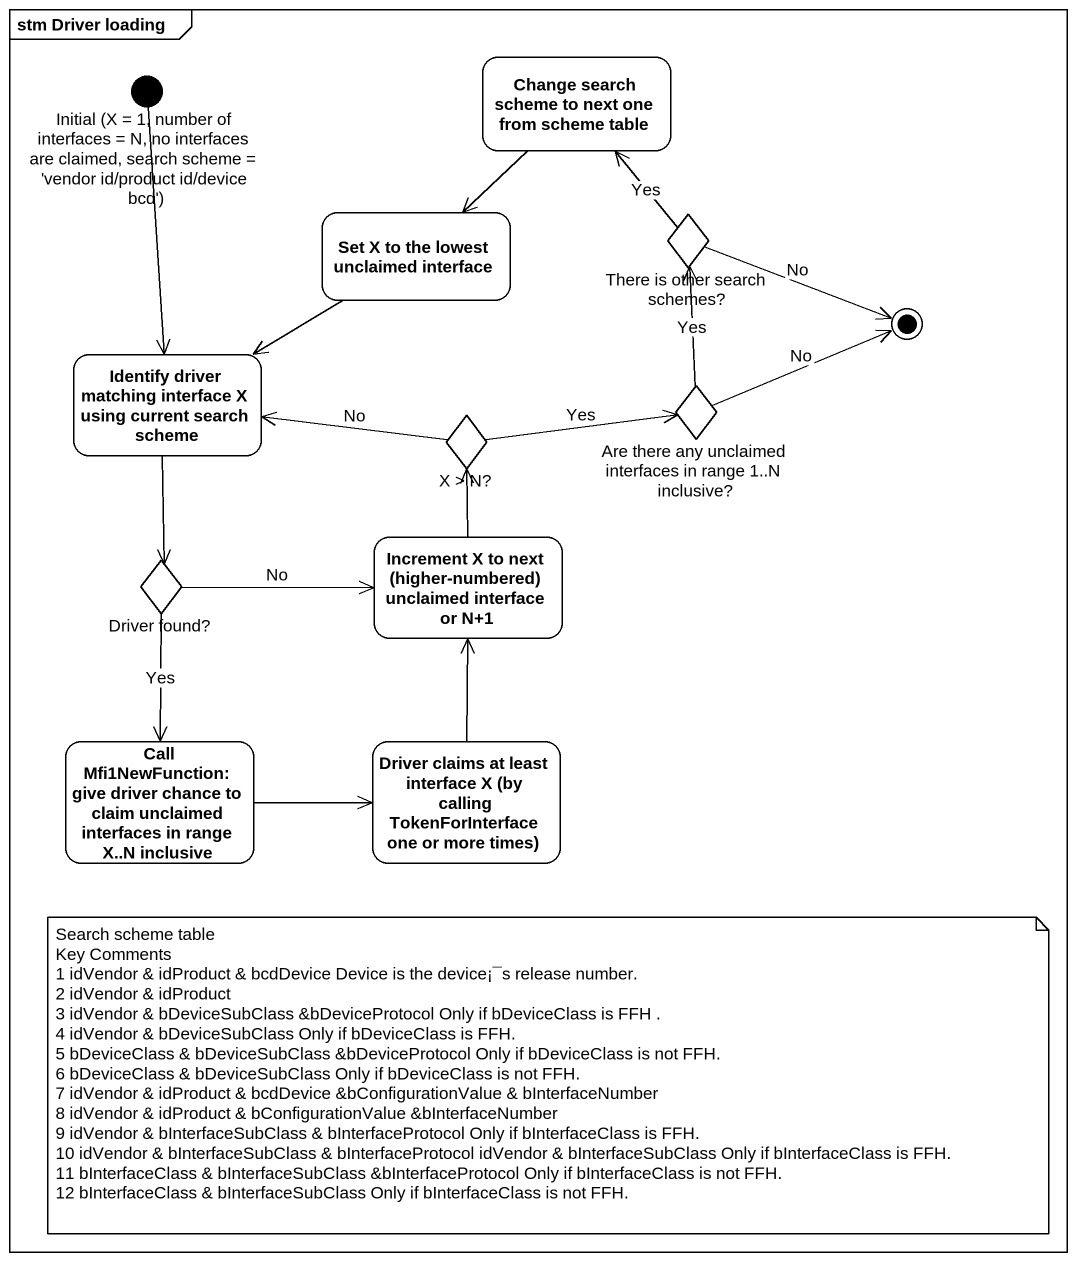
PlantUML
@startuml
mainframe stm Driver loading
hide empty description
state "Change search scheme to next one from scheme table" as Change_search_scheme_to
state "Initial (X = 1, number of interfaces = N, no interfaces are claimed, search scheme = 'vendor id/product id/device bcd')" as Initial_X_1_number_of <<start>>
state "Set X to the lowest unclaimed interface" as Set_X_to_the_lowest
state "There is other search schemes?" as There_is_other_search <<choice>>
state "Identify driver matching interface X using current search scheme" as Identify_driver_matching
state "X > N?" as X_N <<choice>>
state "Are there any unclaimed interfaces in range 1..N inclusive?" as Are_there_any_unclaimed <<choice>>
state "Increment X to next (higher-numbered) unclaimed interface or N+1" as Increment_X_to_next_higher
state "Driver found?" as Driver_found <<choice>>
state "Call Mfi1NewFunction: give driver chance to claim unclaimed interfaces in range X..N inclusive" as Call_Mfi1NewFunction_give
state "Driver claims at least interface X (by calling TokenForInterface one or more times)" as Driver_claims_at_least
Change_search_scheme_to --> Set_X_to_the_lowest
Initial_X_1_number_of --> Identify_driver_matching
Set_X_to_the_lowest -left-> Identify_driver_matching
There_is_other_search -up-> Change_search_scheme_to : Yes
Identify_driver_matching --> Driver_found
X_N -left-> Identify_driver_matching : No
X_N -right-> Are_there_any_unclaimed : Yes
Are_there_any_unclaimed -up-> There_is_other_search : Yes
Increment_X_to_next_higher -up-> X_N
Driver_found -right-> Increment_X_to_next_higher : No
Driver_found --> Call_Mfi1NewFunction_give : Yes
Call_Mfi1NewFunction_give -right-> Driver_claims_at_least
Driver_claims_at_least -up-> Increment_X_to_next_higher
There_is_other_search -right-> [*] : No
Are_there_any_unclaimed -right-> [*] : No
note as N1
  Search scheme table
  Key Comments
  1 idVendor & idProduct & bcdDevice Device is the device¡¯s release number.
  2 idVendor & idProduct
  3 idVendor & bDeviceSubClass &bDeviceProtocol Only if bDeviceClass is FFH .
  4 idVendor & bDeviceSubClass Only if bDeviceClass is FFH.
  5 bDeviceClass & bDeviceSubClass &bDeviceProtocol Only if bDeviceClass is not FFH.
  6 bDeviceClass & bDeviceSubClass Only if bDeviceClass is not FFH.
  7 idVendor & idProduct & bcdDevice &bConfigurationValue & bInterfaceNumber
  8 idVendor & idProduct & bConfigurationValue &bInterfaceNumber
  9 idVendor & bInterfaceSubClass & bInterfaceProtocol Only if bInterfaceClass is FFH.
  10 idVendor & bInterfaceSubClass & bInterfaceProtocol idVendor & bInterfaceSubClass Only if bInterfaceClass is FFH.
  11 bInterfaceClass & bInterfaceSubClass &bInterfaceProtocol Only if bInterfaceClass is not FFH.
  12 bInterfaceClass & bInterfaceSubClass Only if bInterfaceClass is not FFH.
end note
@enduml
